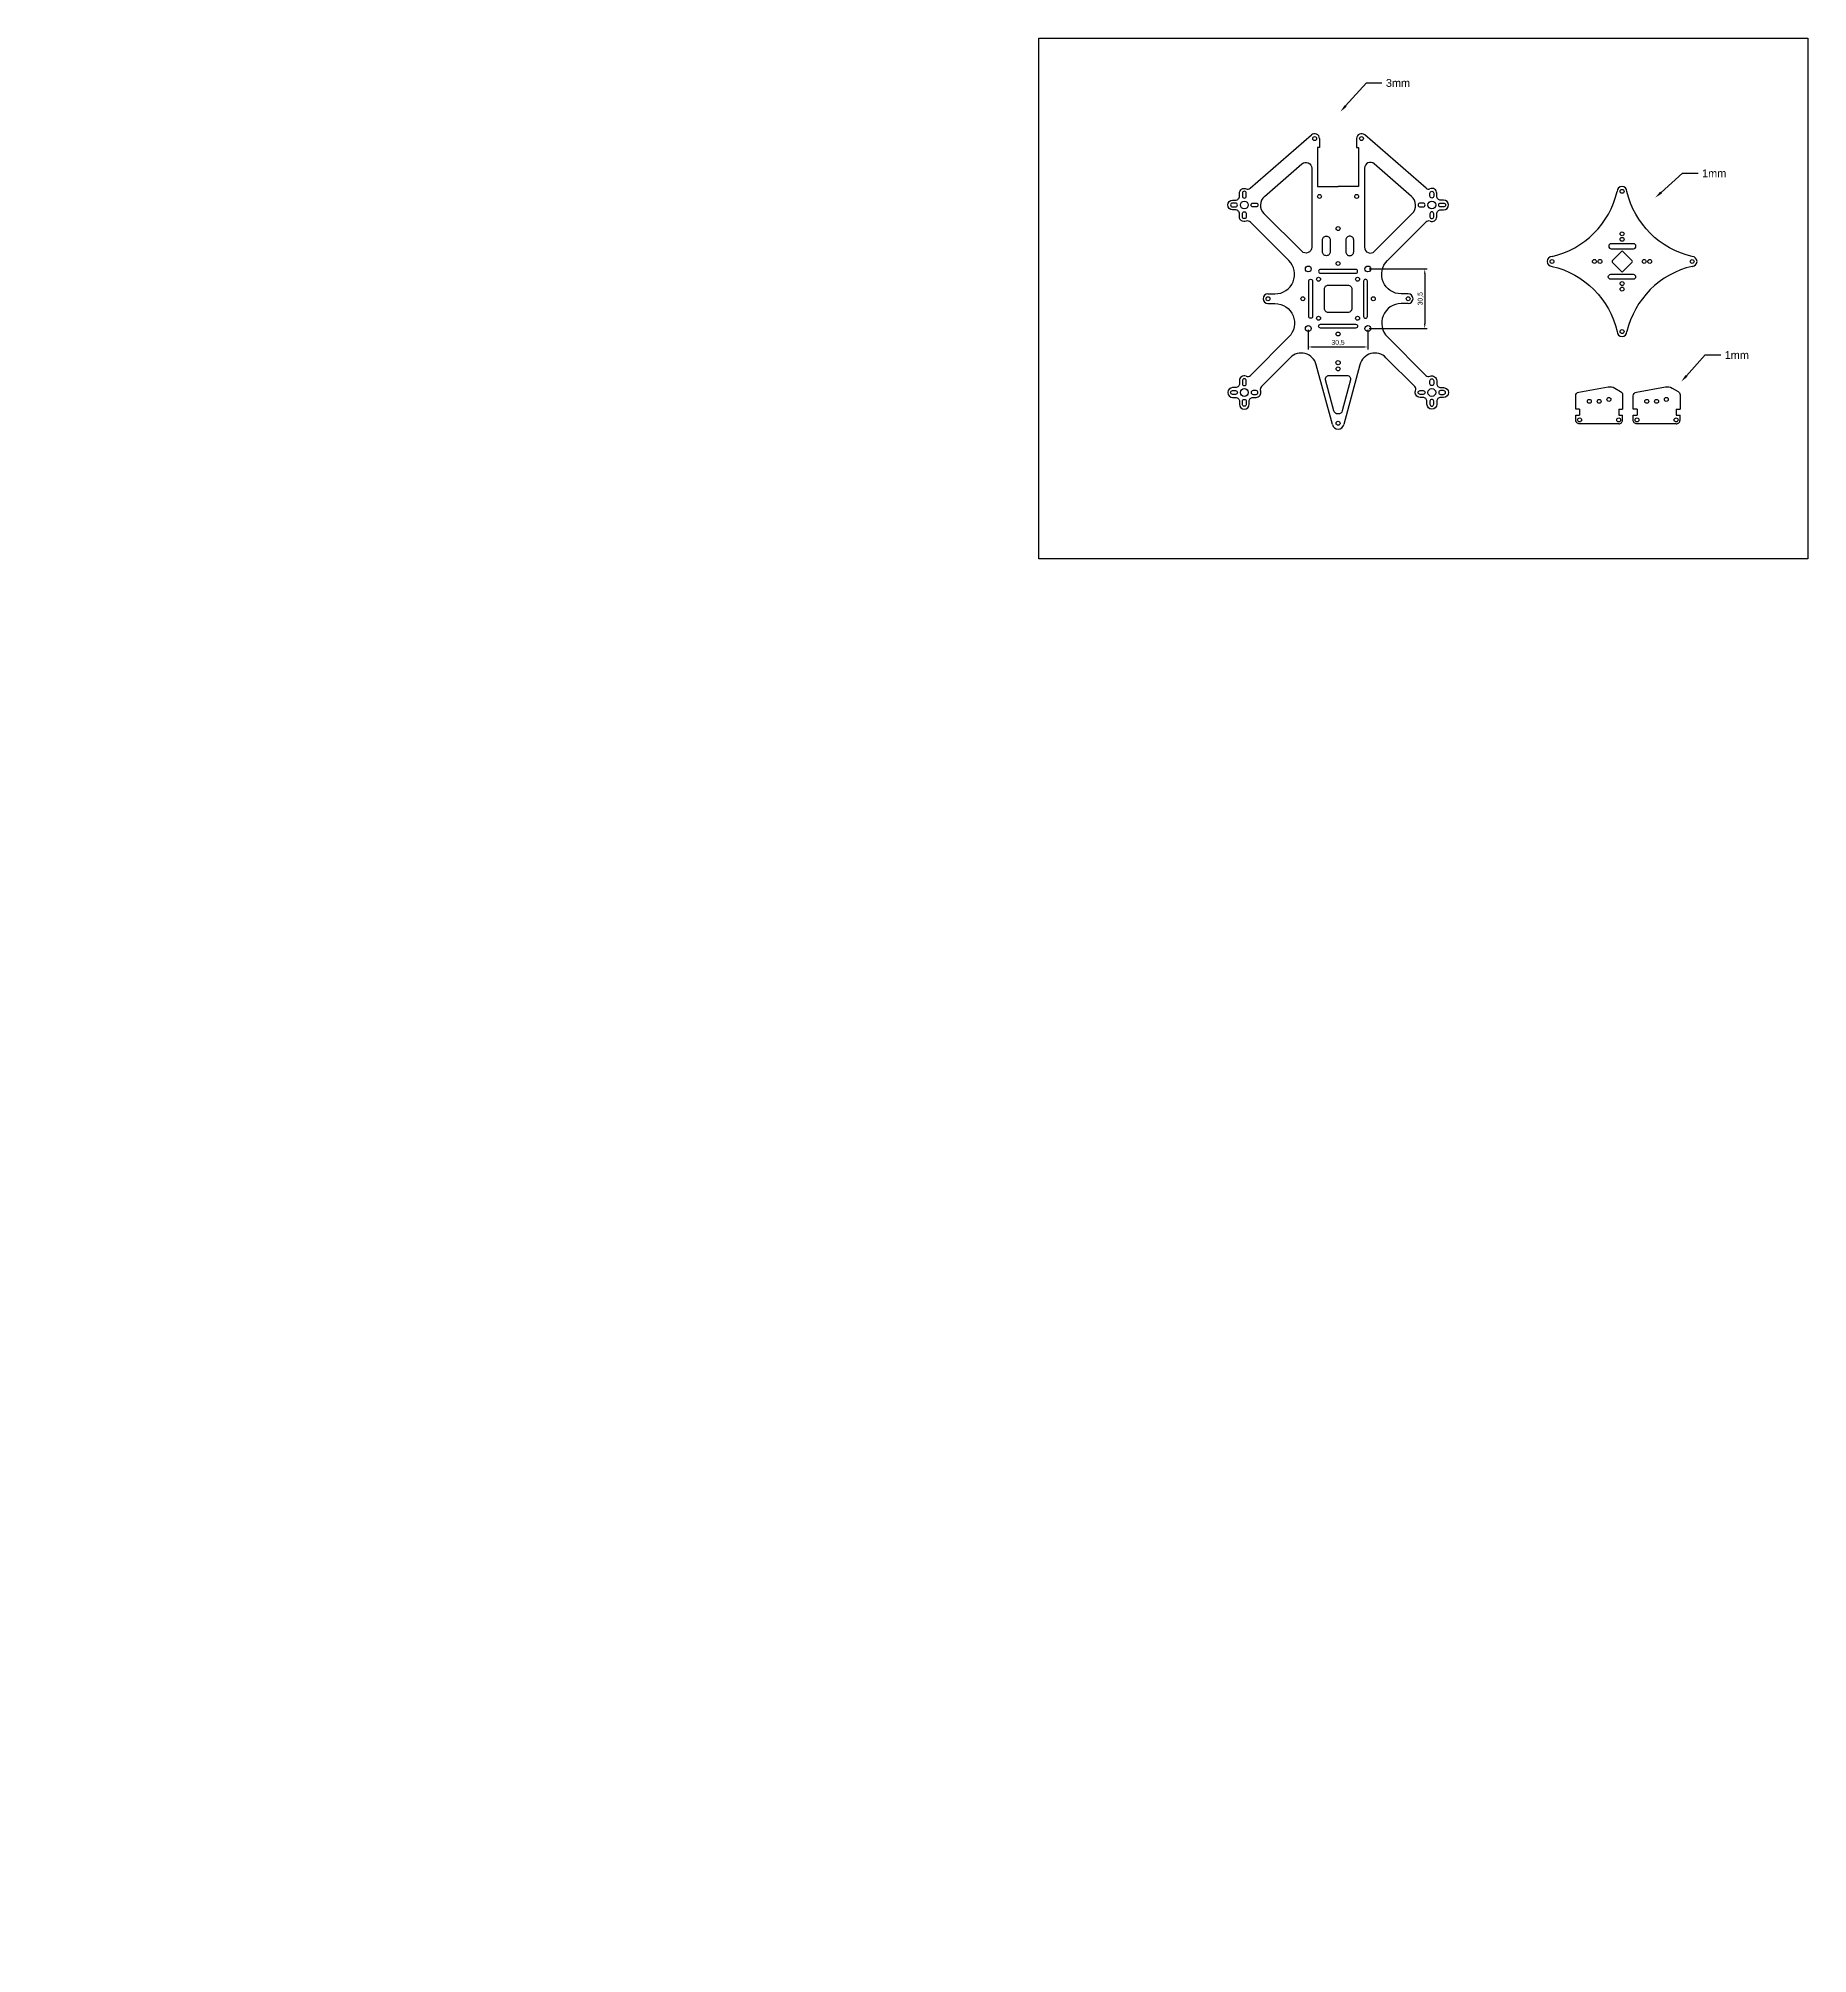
# Model space of a CAD drawing. Header units: millimetres. Extents: x 0 to 3623, y 0 to 1961.
# Drawn here: x 2717 to 3623, y 980 to 1961 of the extents above; entities that cross this region are included whole.
import ezdxf
from ezdxf import colors
from ezdxf.entities.mleader import LeaderData, LeaderLine
from ezdxf.math import Vec2, Vec3

# ---------------------------------------------------------------- set-up
doc = ezdxf.new("R2010")
doc.units = ezdxf.units.MM
doc.layers.add('底板', color=7, linetype='Continuous', true_color=0x000000)
doc.styles.get("Standard").update_dxf_attribs({"font": 'arial.ttf'})
doc.dimstyles.new('ISO-25', dxfattribs={"dimtxt": 2.5, "dimasz": 2.5, "dimexe": 1.25, "dimexo": 0.625, "dimtad": 1, "dimtxsty": 'Standard', "dimcen": 2.5, "dimadec": 0, "dimazin": 0, "dimtfac": 1, "dimtmove": 0, "dimatfit": 3, "dimfxl": 1, "dimarcsym": 0})

# ---------------------------------------------------------------- blocks, each defined once
blk = doc.blocks.new('23rfedgtr')
for points in [[(31068.74, 27592.45, 0.286071), (31102.11, 27625.85, -25.999989)], [(31140.48, 27592.45, -0.286071), (31107.11, 27625.85, 25.999989)], [(31068.74, 27587.45, -0.286071), (31102.11, 27554.06, 25.999989)], [(31140.48, 27587.45, 0.286071), (31107.11, 27554.06, -25.999989)]]:
    blk.add_lwpolyline(points, format="xyb")
for centre in [(31104.61, 27625.85), (31068.74, 27589.95), (31140.48, 27589.95), (31104.61, 27554.06)]:
    blk.add_circle(centre, 1)
for centre, start, end in [((31104.61, 27625.85), 360, 180), ((31068.74, 27589.95), 90, 270), ((31140.48, 27589.95), 270, 90), ((31104.61, 27554.06), 180, 0)]:
    blk.add_arc(centre, 2.5, start, end)
blk = doc.blocks.new('*D6')
at = {"color": 0, "lineweight": -2, "transparency": 16777216}
for p, q in [((3367.17, 1811.6), (3367.17, 1801.54)), ((3397.67, 1811.6), (3397.67, 1801.54)), ((3369.67, 1802.79), (3395.17, 1802.79))]:
    blk.add_line(p, q, dxfattribs=at)
at = {"color": 0, "transparency": 16777216}
for points in [[(3369.67, 1803.21), (3369.67, 1802.37), (3367.17, 1802.79)], [(3395.17, 1803.21), (3395.17, 1802.37), (3397.67, 1802.79)]]:
    blk.add_solid(points, dxfattribs=at)
at = {"layer": 'Defpoints', "color": 0, "transparency": 16777216}
for p in [(3367.17, 1812.23), (3397.67, 1812.23), (3397.67, 1802.79)]:
    blk.add_point(p, dxfattribs=at)
at = {"color": 0, "transparency": 16777216, "insert": (3382.42, 1804.92), "char_height": 2.5, "attachment_point": 5}
blk.add_mtext('30,5', dxfattribs=at)
blk = doc.blocks.new('*D7')
at = {"color": 0, "lineweight": -2, "transparency": 16777216}
for p, q in [((3398.3, 1842.73), (3428.05, 1842.73)), ((3426.8, 1840.23), (3426.8, 1814.73)), ((3398.3, 1812.23), (3428.05, 1812.23))]:
    blk.add_line(p, q, dxfattribs=at)
at = {"color": 0, "transparency": 16777216}
for points in [[(3426.38, 1840.23), (3427.21, 1840.23), (3426.8, 1842.73)], [(3426.38, 1814.73), (3427.21, 1814.73), (3426.8, 1812.23)]]:
    blk.add_solid(points, dxfattribs=at)
at = {"layer": 'Defpoints', "color": 0, "transparency": 16777216}
for p in [(3397.67, 1842.73), (3397.67, 1812.23), (3426.8, 1812.23)]:
    blk.add_point(p, dxfattribs=at)
at = {"color": 0, "transparency": 16777216, "insert": (3424.67, 1827.48), "char_height": 2.5, "attachment_point": 5, "rotation": 90}
blk.add_mtext('30,5', dxfattribs=at)

msp = doc.modelspace()

# ---------------------------------------------------------------- linework, layer by layer
at = {"color": 0}
for p, q in [((3527.554, 1851.67), (3522.796, 1846.912)), ((3522.796, 1846.205), (3527.554, 1841.447)), ((3533.019, 1846.912), (3528.261, 1851.67)), ((3528.261, 1841.447), (3533.019, 1846.205)), ((3506.057, 1770.996), (3504.057, 1770.996)), ((3506.057, 1770.946), (3506.057, 1770.996)), ((3526.057, 1770.996), (3528.057, 1770.996)), ((3526.057, 1770.946), (3526.057, 1770.996)), ((3535.449, 1770.996), (3533.449, 1770.996)), ((3535.449, 1770.946), (3535.449, 1770.996)), ((3555.449, 1770.996), (3557.449, 1770.996)), ((3555.449, 1770.946), (3555.449, 1770.996))]:
    msp.add_line(p, q, dxfattribs=at)
for p, q in [((3504.057, 1767.946), (3506.057, 1767.946)), ((3506.057, 1770.946), (3506.057, 1767.946)), ((3526.057, 1770.946), (3526.057, 1767.946)), ((3526.057, 1767.946), (3528.057, 1767.946)), ((3533.449, 1767.946), (3535.449, 1767.946)), ((3535.449, 1770.946), (3535.449, 1767.946)), ((3555.449, 1770.946), (3555.449, 1767.946)), ((3555.449, 1767.946), (3557.449, 1767.946))]:
    msp.add_line(p, q)
msp.add_lwpolyline([(3229.232, 1960.783), (3622.81, 1960.783), (3622.81, 1694.417), (3229.232, 1694.417)], close=True)
for points in [[(3337.407, 1884.061), (3368.783, 1911.33)], [(3372.923, 1909.443), (3372.923, 1904.943), (3371.923, 1904.943), (3371.923, 1884.943), (3382.423, 1884.943)], [(3391.923, 1909.443), (3391.923, 1904.943), (3392.923, 1904.943), (3392.923, 1884.943), (3382.423, 1884.943)], [(3427.439, 1884.061), (3396.063, 1911.33)], [(3526.057, 1763.446), (3506.057, 1763.446)], [(3555.449, 1763.446), (3535.449, 1763.446)]]:
    msp.add_lwpolyline(points)
for points in [[(3344.768, 1879.86), (3363.955, 1896.535, -0.6431775), (3368.923, 1894.27), (3368.923, 1853.873, -0.6681426), (3363.802, 1851.752), (3344.462, 1871.088)], [(3420.078, 1879.86), (3400.891, 1896.535, 0.6431775), (3395.923, 1894.27), (3395.923, 1853.873, 0.6681426), (3401.044, 1851.752), (3420.384, 1871.088)], [(3335.36, 1867.151, -0.5318462), (3331.923, 1869.468), (3331.923, 1870.968, 0.4142136), (3329.923, 1872.968), (3328.423, 1872.968, -1), (3328.423, 1877.968), (3329.923, 1877.968, 0.4142136), (3331.923, 1879.968), (3331.923, 1881.468, -0.5408714), (3335.425, 1883.759)], [(3429.485, 1867.151, 0.5318462), (3432.923, 1869.468), (3432.923, 1870.968, -0.4142136), (3434.923, 1872.968), (3436.423, 1872.968, 1), (3436.423, 1877.968), (3434.923, 1877.968, -0.4142136), (3432.923, 1879.968), (3432.923, 1881.468, 0.5408714), (3429.421, 1883.759)], [(3346.554, 1829.978), (3350.12, 1829.978, 0.6682147), (3357.19, 1847.05), (3337.525, 1866.711)], [(3418.292, 1829.978), (3414.726, 1829.978, -0.6682147), (3407.656, 1847.05), (3427.321, 1866.711)], [(3346.554, 1824.978), (3350.12, 1824.978, -0.6682147), (3357.19, 1807.906), (3337.525, 1788.245)], [(3418.292, 1824.978), (3414.726, 1824.978, 0.6682147), (3407.656, 1807.906), (3427.321, 1788.245)], [(3379.508, 1763.045), (3371.286, 1793.719, 0.577317), (3357.902, 1797.306), (3343.181, 1782.588)], [(3421.665, 1782.588), (3406.944, 1797.306, 0.577317), (3393.56, 1793.719), (3385.354, 1763.117)], [(3335.36, 1787.805, 0.5318462), (3331.923, 1785.488), (3331.923, 1783.988, -0.4142136), (3329.923, 1781.988), (3328.423, 1781.988, 1), (3328.423, 1776.988), (3329.923, 1776.988, -0.4142136), (3331.923, 1774.988), (3331.923, 1773.488, 1), (3336.923, 1773.488), (3336.923, 1774.988, -0.4142136), (3338.923, 1776.988), (3340.423, 1776.988, 0.5317168), (3342.741, 1780.424)], [(3429.485, 1787.805, -0.5318462), (3432.923, 1785.488), (3432.923, 1783.988, 0.4142136), (3434.923, 1781.988), (3436.423, 1781.988, -1), (3436.423, 1776.988), (3434.923, 1776.988, 0.4142136), (3432.923, 1774.988), (3432.923, 1773.488, -1), (3427.923, 1773.488), (3427.923, 1774.988, 0.4142136), (3425.923, 1776.988), (3424.423, 1776.988, -0.5317168), (3422.105, 1780.424, -0.5317168)], [(3504.057, 1770.996), (3504.057, 1777.768, -0.3639702), (3505.71, 1779.737), (3520.65, 1782.372, -0.176327), (3524.018, 1781.778), (3527.057, 1780.023, -0.2679492), (3528.057, 1778.291), (3528.057, 1770.996)], [(3533.449, 1770.996), (3533.449, 1777.768, -0.3639702), (3535.102, 1779.737), (3550.042, 1782.372, -0.176327), (3553.41, 1781.778), (3556.449, 1780.023, -0.2679492), (3557.449, 1778.291), (3557.449, 1770.996)], [(3506.057, 1763.446, -0.4142136), (3504.057, 1765.446), (3504.057, 1767.946)], [(3526.057, 1763.446, 0.4142136), (3528.057, 1765.446), (3528.057, 1767.946)], [(3535.449, 1763.446, -0.4142136), (3533.449, 1765.446), (3533.449, 1767.946)], [(3555.449, 1763.446, 0.4142136), (3557.449, 1765.446), (3557.449, 1767.946)]]:
    msp.add_lwpolyline(points, format="xyb")
for points in [[(3335.423, 1879.968), (3335.423, 1881.468, 1), (3333.423, 1881.468), (3333.423, 1879.968, 1)], [(3429.423, 1879.968), (3429.423, 1881.468, -1), (3431.423, 1881.468), (3431.423, 1879.968, -1)], [(3329.923, 1876.468), (3328.423, 1876.468, 1), (3328.423, 1874.468), (3329.923, 1874.468, 1)], [(3338.923, 1876.468), (3340.423, 1876.468, -1), (3340.423, 1874.468), (3338.923, 1874.468, -1)], [(3425.923, 1876.468), (3424.423, 1876.468, 1), (3424.423, 1874.468), (3425.923, 1874.468, 1)], [(3434.923, 1876.468), (3436.423, 1876.468, -1), (3436.423, 1874.468), (3434.923, 1874.468, -1)], [(3335.423, 1870.968), (3335.423, 1869.468, -1), (3333.423, 1869.468), (3333.423, 1870.968, -1)], [(3429.423, 1870.968), (3429.423, 1869.468, 1), (3431.423, 1869.468), (3431.423, 1870.968, 1)], [(3376.423, 1859.509, -0.4142136), (3378.423, 1857.509), (3378.423, 1851.509, -0.4142136), (3376.423, 1849.509, -0.4142136), (3374.423, 1851.509), (3374.423, 1857.509, -0.4142136)], [(3388.423, 1859.509, 0.4142136), (3386.423, 1857.509), (3386.423, 1851.509, 0.4142136), (3388.423, 1849.509, 0.4142136), (3390.423, 1851.509), (3390.423, 1857.509, 0.4142136)], [(3368.392, 1837.478, -0.4142136), (3369.392, 1836.478), (3369.392, 1818.478, -0.4142136), (3368.392, 1817.478, -0.4142136), (3367.392, 1818.478), (3367.392, 1836.478, -0.4142136)], [(3372.423, 1841.509, 0.4142136), (3373.423, 1840.509), (3391.423, 1840.509, 0.4142136), (3392.423, 1841.509, 0.4142136), (3391.423, 1842.509), (3373.423, 1842.509, 0.4142136)], [(3377.423, 1834.478), (3387.423, 1834.478, -0.4142136), (3389.423, 1832.478), (3389.423, 1822.478, -0.4142136), (3387.423, 1820.478), (3377.423, 1820.478, -0.4142136), (3375.423, 1822.478), (3375.423, 1832.478, -0.4142136)], [(3396.454, 1837.478, 0.4142136), (3395.454, 1836.478), (3395.454, 1818.478, 0.4142136), (3396.454, 1817.478, 0.4142136), (3397.454, 1818.478), (3397.454, 1836.478, 0.4142136)], [(3372.423, 1813.447, -0.4142136), (3373.423, 1814.447), (3391.423, 1814.447, -0.4142136), (3392.423, 1813.447, -0.4142136), (3391.423, 1812.447), (3373.423, 1812.447, -0.4142136)], [(3335.423, 1783.988), (3335.423, 1785.488, 1), (3333.423, 1785.488), (3333.423, 1783.988, 1)], [(3388.793, 1785.915), (3384.575, 1770.17, -0.767327), (3380.271, 1770.17), (3376.052, 1785.915, -0.4931454), (3377.774, 1788.158), (3387.072, 1788.158, -0.4931454)], [(3429.423, 1783.988), (3429.423, 1785.488, -1), (3431.423, 1785.488), (3431.423, 1783.988, -1)], [(3329.923, 1778.488), (3328.423, 1778.488, -1), (3328.423, 1780.488), (3329.923, 1780.488, -1)], [(3335.423, 1774.988), (3335.423, 1773.488, -1), (3333.423, 1773.488), (3333.423, 1774.988, -1)], [(3338.923, 1778.488), (3340.423, 1778.488, 1), (3340.423, 1780.488), (3338.923, 1780.488, 1)], [(3425.923, 1778.488), (3424.423, 1778.488, -1), (3424.423, 1780.488), (3425.923, 1780.488, -1)], [(3429.423, 1774.988), (3429.423, 1773.488, 1), (3431.423, 1773.488), (3431.423, 1774.988, 1)], [(3434.923, 1778.488), (3436.423, 1778.488, 1), (3436.423, 1780.488), (3434.923, 1780.488, 1)]]:
    msp.add_lwpolyline(points, format="xyb", close=True)
for centre, radius in [((3370.423, 1909.443), 1), ((3394.423, 1909.443), 1), ((3334.423, 1875.468), 2), ((3372.923, 1879.829), 1), ((3391.923, 1879.829), 1), ((3430.423, 1875.468), 2), ((3382.423, 1863.375), 1), ((3367.173, 1842.728), 1.5), ((3382.423, 1845.509), 1), ((3397.673, 1842.728), 1.5), ((3372.423, 1837.478), 1), ((3392.423, 1837.478), 1), ((3346.554, 1827.478), 1), ((3364.392, 1827.478), 1), ((3400.454, 1827.478), 1), ((3418.292, 1827.478), 1), ((3367.173, 1812.228), 1.5), ((3372.423, 1817.478), 1), ((3392.423, 1817.478), 1), ((3397.673, 1812.228), 1.5), ((3382.423, 1809.447), 1), ((3382.423, 1794.755), 1.1), ((3382.423, 1791.581), 1), ((3334.423, 1779.488), 2), ((3430.423, 1779.488), 2), ((3511.057, 1774.946), 1), ((3516.057, 1774.946), 1), ((3521.057, 1775.946), 1), ((3540.449, 1774.946), 1), ((3545.449, 1774.946), 1), ((3550.449, 1775.946), 1), ((3382.423, 1763.755), 1), ((3506.057, 1765.446), 1), ((3526.057, 1765.446), 1), ((3535.449, 1765.446), 1), ((3555.449, 1765.446), 1)]:
    msp.add_circle(centre, radius)
for centre, radius, start, end in [((3370.423, 1909.443), 2.5, 0, 130.992842), ((3394.423, 1909.443), 2.5, 49.007158, 180), ((3336.177, 1885.476), 1.875, 246.369253, 310.992842), ((3428.669, 1885.476), 1.875, 229.007158, 293.630747), ((3348.704, 1875.331), 6, 130.992842, 225.005712), ((3416.142, 1875.331), 6, 314.994288, 49.007158), ((3336.11, 1865.297), 2, 45.005712, 112.024436), ((3428.735, 1865.297), 2, 67.975564, 134.994288), ((3346.554, 1827.478), 2.5, 90, 270), ((3418.292, 1827.478), 2.5, 270, 90), ((3336.11, 1789.659), 2, 247.975564, 314.994288), ((3428.735, 1789.659), 2, 225.005712, 292.024436), ((3344.595, 1781.173), 2, 134.994288, 202.00131), ((3420.251, 1781.173), 2, 337.99869, 45.005712), ((3382.423, 1763.755), 3, 193.685867, 347.714536)]:
    msp.add_arc(centre, radius, start, end)
for centre, start, end in [((3523.15, 1846.559), 135, 225), ((3527.908, 1851.317), 45, 135), ((3532.665, 1846.559), 315, 45), ((3527.908, 1841.801), 225, 315)]:
    msp.add_arc(centre, 0.5, start, end, dxfattribs=at)
at = {"layer": '底板', "color": 0}
for p, q in [((3533.618, 1855.618), (3522.224, 1855.618)), ((3522.224, 1853.071), (3533.618, 1853.071)), ((3522.023, 1839.973), (3533.416, 1839.973)), ((3533.416, 1837.426), (3522.023, 1837.426))]:
    msp.add_line(p, q, dxfattribs=at)
for centre in [(3527.805, 1860.701), (3527.805, 1857.872), (3513.663, 1846.559), (3516.491, 1846.559), (3539.119, 1846.559), (3541.947, 1846.559), (3527.805, 1835.245), (3527.805, 1832.417)]:
    msp.add_circle(centre, 1, dxfattribs=at)
for centre, start, end in [((3522.224, 1854.345), 90, 180), ((3522.224, 1854.345), 180, 270), ((3533.618, 1854.345), 270, 90)]:
    msp.add_arc(centre, 1.274, start, end, dxfattribs=at)
at = {"layer": '底板', "color": 0, "extrusion": (0, 0, -1)}
for centre, start, end in [((-3522.023, 1838.699), 0, 90), ((-3522.023, 1838.699), 270, 0), ((-3533.416, 1838.699), 90, 270)]:
    msp.add_arc(centre, 1.274, start, end, dxfattribs=at)

# ---------------------------------------------------------------- block references
msp.add_blockref('23rfedgtr', (-27576.807, -25743.395))

# ---------------------------------------------------------------- dimensions: what is measured, and where the dimension line sits
dim = msp.add_linear_dim(base=(3426.797, 1812.228), p1=(3397.673, 1842.728), p2=(3397.673, 1812.228), angle=90, dimstyle='ISO-25')
dim.commit()
dim.dimension.update_dxf_attribs({"geometry": '*D7', "text_midpoint": (3424.67, 1827.478)})
dim = msp.add_linear_dim(base=(3397.673, 1802.791), p1=(3367.173, 1812.228), p2=(3397.673, 1812.228), dimstyle='ISO-25')
dim.commit()
dim.dimension.update_dxf_attribs({"geometry": '*D6', "text_midpoint": (3382.423, 1804.918)})

# ---------------------------------------------------------------- leaders
ml = msp.add_multileader_mtext('Standard')
ml.set_content('3mm', color=256)
ml.set_leader_properties()
ml.build(insert=Vec2(0, 0))
ctx = ml.context
ctx.base_point, ctx.plane_origin = Vec3(3404.896, 1937.909), Vec3(3383.611, 1923.197)
notes = []
notes.append((ctx, [(0, (1, 1, 0), (3396.896, 1937.909), (1, 0), 8, [(0, [(3383.611, 1923.197)], 0, [])])]))
ctx.mtext.insert, ctx.mtext.flow_direction = Vec3(3406.896, 1939.944), 5
ml = msp.add_multileader_mtext('Standard')
ml.set_content('1mm', color=256)
ml.set_leader_properties()
ml.build(insert=Vec2(0, 0))
ctx = ml.context
ctx.base_point, ctx.plane_origin = Vec3(3566.73, 1891.703), Vec3(3544.769, 1879.187)
notes.append((ctx, [(0, (1, 1, 0), (3558.73, 1891.703), (1, 0), 8, [(0, [(3544.769, 1879.187)], 0, [])])]))
ctx.mtext.insert, ctx.mtext.flow_direction = Vec3(3568.73, 1893.703), 5
ml = msp.add_multileader_mtext('Standard')
ml.set_content('1mm', color=256)
ml.set_leader_properties()
ml.build(insert=Vec2(0, 0))
ctx = ml.context
ctx.base_point, ctx.plane_origin = Vec3(3578.312, 1798.687), Vec3(3558.105, 1785.052)
notes.append((ctx, [(0, (1, 1, 0), (3570.312, 1798.687), (1, 0), 8, [(0, [(3558.105, 1785.052)], 0, [])])]))
ctx.mtext.insert, ctx.mtext.flow_direction = Vec3(3580.312, 1800.687), 5
ml = msp.add_multileader_mtext('Standard')
ml.set_content('', color=256)
ml.set_leader_properties()
ml.build(insert=Vec2(0, 0))
ctx = ml.context
ctx.base_point, ctx.plane_origin = Vec3(3550.772, 1778.594), Vec3(3572.826, 1787.923)
ctx.text_align_type = 2
notes.append((ctx, [(0, (0, 0, 0), (0, 0), (1, 0), 1, [])]))
ctx.mtext.insert, ctx.mtext.alignment, ctx.mtext.flow_direction = Vec3(3552.772, 1780.594), 3, 5
for ctx, leaders in notes:
    for number, flags, end, landing, length, lines in leaders:
        leader = LeaderData()
        leader.index, (leader.has_last_leader_line, leader.has_dogleg_vector, leader.attachment_direction) = number, flags
        leader.last_leader_point, leader.dogleg_vector, leader.dogleg_length = Vec3(end), Vec3(landing), length
        for number, points, colour, breaks in lines:
            line = LeaderLine()
            line.index, line.vertices, line.color, line.breaks = number, Vec3.list(points), colors.encode_raw_color(colour), breaks
            leader.lines.append(line)
        ctx.leaders.append(leader)

doc.saveas('drawing.dxf')
